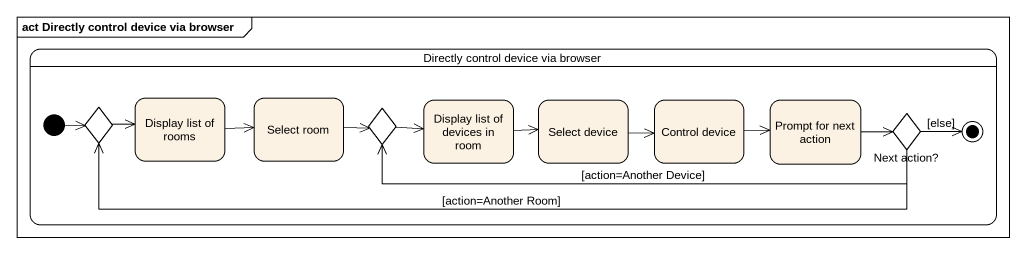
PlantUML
@startuml
mainframe act Directly control device via browser
hide empty description
state "Directly control device via browser" as Directly_control_device_via {
  state choice1 <<choice>>
  state "Display list of rooms" as Display_list_of_rooms
  state "Select room" as Select_room
  state choice2 <<choice>>
  state "Display list of devices in room" as Display_list_of_devices_in
  state "Select device" as Select_device
  state "Control device" as Control_device
  state "Prompt for next action" as Prompt_for_next_action
  state "Next action?" as Next_action <<choice>>
  [*] -right-> choice1
  Next_action -right-> [*] : [else]
}
choice1 -right-> Display_list_of_rooms
Display_list_of_rooms -right-> Select_room
Select_room -right-> choice2
choice2 -right-> Display_list_of_devices_in
Display_list_of_devices_in -right-> Select_device
Select_device -right-> Control_device
Control_device -right-> Prompt_for_next_action
Prompt_for_next_action -right-> Next_action
Next_action -left-> choice1 : [action=Another Room]
Next_action -left-> choice2 : [action=Another Device]
@enduml
